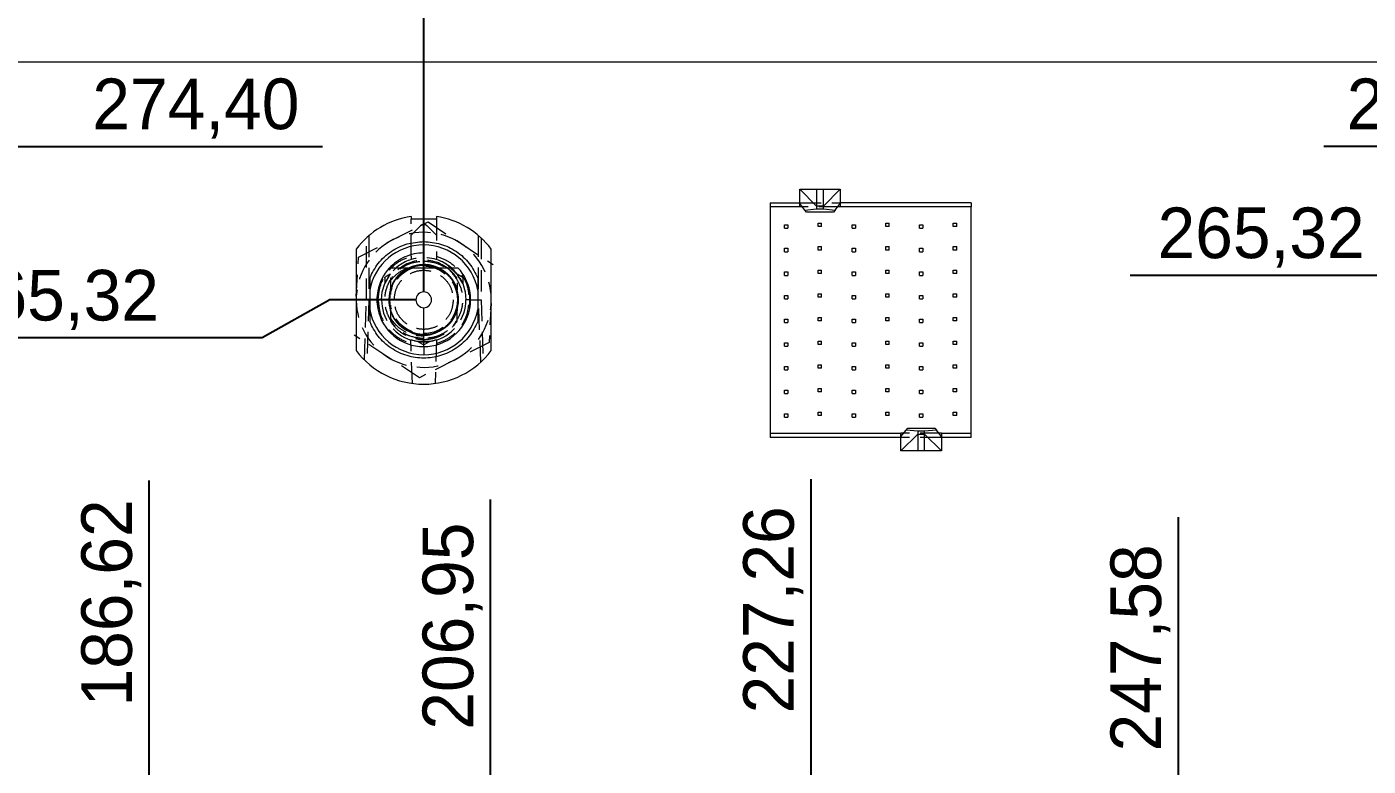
# Model space of a CAD drawing. Header units: millimetres. Extents: x -64 to 530, y -86 to 334.
# Drawn here: x 175.6 to 255, y 237.7 to 281.5 of the extents above; entities that cross this region are included whole.
import ezdxf

# ---------------------------------------------------------------- set-up
doc = ezdxf.new("R2010")
doc.units = ezdxf.units.MM
doc.header["$PDSIZE"] = -1
doc.linetypes.add('HIDDEN', pattern=[1.905, 1.27, -0.635])
doc.dimstyles.new('ISO-25', dxfattribs={"dimtxt": 2.5, "dimasz": 2.5, "dimexe": 1.25, "dimexo": 0.625, "dimtad": 1, "dimtxsty": 'Standard', "dimcen": 2.5, "dimadec": 0, "dimazin": 0, "dimtfac": 1, "dimtmove": 0, "dimatfit": 3, "dimfxl": 0, "dimarcsym": 0})

# ---------------------------------------------------------------- blocks, each defined once
blk = doc.blocks.new('*D35')
at = {"color": 0, "lineweight": -2}
for p, q in [((437.684, 297.079), (437.684, 315.579)), ((431.8, 293.079), (437.684, 297.079)), ((431.8, 279.9), (431.8, 293.079))]:
    blk.add_line(p, q, dxfattribs=at)
at = {"layer": 'Defpoints', "color": 0}
for p in [(437.684, 301.079), (431.8, 279.4), (0, 0)]:
    blk.add_point(p, dxfattribs=at)
at = {"color": 0, "insert": (435.434, 308.579), "char_height": 3, "attachment_point": 5, "rotation": 90}
blk.add_mtext('431,80', dxfattribs=at)
blk = doc.blocks.new('*D41')
at = {"color": 0, "lineweight": -2}
for p, q in [((191.371, 292.073), (191.371, 310.573)), ((199.07, 288.073), (191.371, 292.073)), ((199.07, 265.82), (199.07, 288.073))]:
    blk.add_line(p, q, dxfattribs=at)
at = {"layer": 'Defpoints', "color": 0}
for p in [(191.371, 296.073), (199.07, 265.32), (0, 0)]:
    blk.add_point(p, dxfattribs=at)
at = {"color": 0, "insert": (189.121, 303.573), "char_height": 3, "attachment_point": 5, "rotation": 90}
blk.add_mtext('199,07', dxfattribs=at)
blk = doc.blocks.new('*D42')
at = {"color": 0, "lineweight": -2}
for p, q in [((193.497, 265.32), (189.497, 263.066)), ((198.57, 265.32), (193.497, 265.32)), ((189.497, 263.066), (169.497, 263.066))]:
    blk.add_line(p, q, dxfattribs=at)
at = {"layer": 'Defpoints', "color": 0}
for p in [(199.07, 265.32), (185.497, 263.066), (0, 0)]:
    blk.add_point(p, dxfattribs=at)
at = {"color": 0, "insert": (177.247, 265.316), "char_height": 3, "attachment_point": 5}
blk.add_mtext('265,32', dxfattribs=at)
blk = doc.blocks.new('*D43')
at = {"color": 0, "lineweight": -2}
for p, q in [((280.31, 293.54), (280.31, 313.54)), ((285.75, 289.54), (280.31, 293.54)), ((285.75, 274.9), (285.75, 289.54))]:
    blk.add_line(p, q, dxfattribs=at)
at = {"layer": 'Defpoints', "color": 0}
for p in [(280.31, 297.54), (285.75, 274.4), (0, 0)]:
    blk.add_point(p, dxfattribs=at)
at = {"color": 0, "insert": (278.06, 305.79), "char_height": 3, "attachment_point": 5, "rotation": 90}
blk.add_mtext('285,75', dxfattribs=at)
blk = doc.blocks.new('*D44')
at = {"color": 0, "lineweight": -2}
for p, q in [((298.633, 293.447), (298.633, 312.947)), ((293.9, 289.447), (298.633, 293.447)), ((293.9, 279.9), (293.9, 289.447))]:
    blk.add_line(p, q, dxfattribs=at)
at = {"layer": 'Defpoints', "color": 0}
for p in [(298.633, 297.447), (293.9, 279.4), (0, 0)]:
    blk.add_point(p, dxfattribs=at)
at = {"color": 0, "insert": (296.383, 305.447), "char_height": 3, "attachment_point": 5, "rotation": 90}
blk.add_mtext('293,90', dxfattribs=at)
blk = doc.blocks.new('*D45')
at = {"color": 0, "lineweight": -2}
blk.add_line((285.25, 274.4), (252.388, 274.4), dxfattribs=at)
at = {"layer": 'Defpoints', "color": 0}
for p in [(267.888, 274.4), (285.75, 274.4), (0, 0)]:
    blk.add_point(p, dxfattribs=at)
at = {"color": 0, "insert": (259.888, 276.65), "char_height": 3, "attachment_point": 5}
blk.add_mtext('274,40', dxfattribs=at)
blk = doc.blocks.new('*D46')
at = {"color": 0, "lineweight": -2}
for p, q in [((273.06, 264.82), (273.06, 254.53)), ((273.06, 254.53), (277.95, 250.53)), ((277.95, 250.53), (277.95, 231.03))]:
    blk.add_line(p, q, dxfattribs=at)
at = {"layer": 'Defpoints', "color": 0}
for p in [(273.06, 265.32), (277.95, 246.53), (0, 0)]:
    blk.add_point(p, dxfattribs=at)
at = {"color": 0, "insert": (275.7, 238.53), "char_height": 3, "attachment_point": 5, "rotation": 90}
blk.add_mtext('273,06', dxfattribs=at)
blk = doc.blocks.new('*D47')
at = {"color": 0, "lineweight": -2}
for p, q in [((260.93, 266.76), (240.93, 266.76)), ((264.93, 265.32), (260.93, 266.76)), ((272.56, 265.32), (264.93, 265.32))]:
    blk.add_line(p, q, dxfattribs=at)
at = {"layer": 'Defpoints', "color": 0}
for p in [(256.93, 266.76), (273.06, 265.32), (0, 0)]:
    blk.add_point(p, dxfattribs=at)
at = {"color": 0, "insert": (248.68, 269.01), "char_height": 3, "attachment_point": 5}
blk.add_mtext('265,32', dxfattribs=at)
blk = doc.blocks.new('*D48')
at = {"color": 0, "lineweight": -2}
for p, q in [((355.301, 295.339), (355.301, 315.339)), ((359.73, 291.339), (355.301, 295.339)), ((359.73, 265.82), (359.73, 291.339))]:
    blk.add_line(p, q, dxfattribs=at)
at = {"layer": 'Defpoints', "color": 0}
for p in [(355.301, 299.339), (359.73, 265.32), (0, 0)]:
    blk.add_point(p, dxfattribs=at)
at = {"color": 0, "insert": (353.051, 307.589), "char_height": 3, "attachment_point": 5, "rotation": 90}
blk.add_mtext('359,73', dxfattribs=at)
blk = doc.blocks.new('*D49')
at = {"color": 0, "lineweight": -2}
for p, q in [((349.375, 265.32), (345.375, 260.541)), ((359.23, 265.32), (349.375, 265.32)), ((345.375, 260.541), (325.375, 260.541))]:
    blk.add_line(p, q, dxfattribs=at)
at = {"layer": 'Defpoints', "color": 0}
for p in [(359.73, 265.32), (341.375, 260.541), (0, 0)]:
    blk.add_point(p, dxfattribs=at)
at = {"color": 0, "insert": (333.125, 262.791), "char_height": 3, "attachment_point": 5}
blk.add_mtext('265,32', dxfattribs=at)
blk = doc.blocks.new('*D50')
at = {"color": 0, "lineweight": -2}
for p, q in [((411.281, 297.743), (411.281, 316.243)), ((415.9, 293.743), (411.281, 297.743)), ((415.9, 279.97), (415.9, 293.743))]:
    blk.add_line(p, q, dxfattribs=at)
at = {"layer": 'Defpoints', "color": 0}
for p in [(411.281, 301.743), (415.9, 279.47), (0, 0)]:
    blk.add_point(p, dxfattribs=at)
at = {"color": 0, "insert": (409.031, 309.243), "char_height": 3, "attachment_point": 5, "rotation": 90}
blk.add_mtext('415,90', dxfattribs=at)
blk = doc.blocks.new('*D51')
at = {"color": 0, "lineweight": -2}
for p, q in [((441.42, 274.4), (445.42, 275.871)), ((445.42, 275.871), (464.92, 275.871)), ((425.95, 274.4), (441.42, 274.4))]:
    blk.add_line(p, q, dxfattribs=at)
at = {"layer": 'Defpoints', "color": 0}
for p in [(449.42, 275.871), (425.45, 274.4), (0, 0)]:
    blk.add_point(p, dxfattribs=at)
at = {"color": 0, "insert": (457.42, 278.121), "char_height": 3, "attachment_point": 5}
blk.add_mtext('274,40', dxfattribs=at)
blk = doc.blocks.new('*D52')
at = {"color": 0, "lineweight": -2}
for p, q in [((423.283, 294.998), (423.283, 314.998)), ((425.45, 290.998), (423.283, 294.998)), ((425.45, 274.9), (425.45, 290.998))]:
    blk.add_line(p, q, dxfattribs=at)
at = {"layer": 'Defpoints', "color": 0}
for p in [(423.283, 298.998), (425.45, 274.4), (0, 0)]:
    blk.add_point(p, dxfattribs=at)
at = {"color": 0, "insert": (421.033, 307.248), "char_height": 3, "attachment_point": 5, "rotation": 90}
blk.add_mtext('425,45', dxfattribs=at)
blk = doc.blocks.new('*D75')
at = {"color": 0, "lineweight": -2}
for p, q in [((288.794, 294.16), (288.794, 313.16)), ((290.401, 290.16), (288.794, 294.16)), ((290.401, 279.9), (290.401, 290.16))]:
    blk.add_line(p, q, dxfattribs=at)
at = {"layer": 'Defpoints', "color": 0}
for p in [(288.794, 298.16), (290.401, 279.4), (0, 0)]:
    blk.add_point(p, dxfattribs=at)
at = {"color": 0, "insert": (286.544, 305.91), "char_height": 3, "attachment_point": 5, "rotation": 90}
blk.add_mtext('290,40', dxfattribs=at)
blk = doc.blocks.new('*D76')
at = {"color": 0, "lineweight": -2}
for p, q in [((306.252, 292.611), (306.252, 312.111)), ((297.399, 288.611), (306.252, 292.611)), ((297.399, 279.9), (297.399, 288.611))]:
    blk.add_line(p, q, dxfattribs=at)
at = {"layer": 'Defpoints', "color": 0}
for p in [(306.252, 296.611), (297.399, 279.4), (0, 0)]:
    blk.add_point(p, dxfattribs=at)
at = {"color": 0, "insert": (304.002, 304.611), "char_height": 3, "attachment_point": 5, "rotation": 90}
blk.add_mtext('297,40', dxfattribs=at)
blk = doc.blocks.new('*D77')
at = {"color": 0, "lineweight": -2}
for p, q in [((404.526, 297.682), (404.526, 316.182)), ((412.401, 293.682), (404.526, 297.682)), ((412.401, 279.9), (412.401, 293.682))]:
    blk.add_line(p, q, dxfattribs=at)
at = {"layer": 'Defpoints', "color": 0}
for p in [(404.526, 301.682), (412.401, 279.4), (0, 0)]:
    blk.add_point(p, dxfattribs=at)
at = {"color": 0, "insert": (402.276, 309.182), "char_height": 3, "attachment_point": 5, "rotation": 90}
blk.add_mtext('412,40', dxfattribs=at)
blk = doc.blocks.new('*D78')
at = {"color": 0, "lineweight": -2}
for p, q in [((417.265, 297.291), (417.265, 315.791)), ((419.399, 293.291), (417.265, 297.291)), ((419.399, 279.9), (419.399, 293.291))]:
    blk.add_line(p, q, dxfattribs=at)
at = {"layer": 'Defpoints', "color": 0}
for p in [(417.265, 301.291), (419.399, 279.4), (0, 0)]:
    blk.add_point(p, dxfattribs=at)
at = {"color": 0, "insert": (415.015, 308.791), "char_height": 3, "attachment_point": 5, "rotation": 90}
blk.add_mtext('419,40', dxfattribs=at)
blk = doc.blocks.new('*D119')
at = {"color": 0, "lineweight": -2}
for p, q in [((393.843, 235.159), (393.843, 254.159)), ((396, 231.159), (393.843, 235.159)), ((396, 225.095), (396, 231.159))]:
    blk.add_line(p, q, dxfattribs=at)
at = {"layer": 'Defpoints', "color": 0}
for p in [(393.843, 239.159), (396, 224.595), (0, 0)]:
    blk.add_point(p, dxfattribs=at)
at = {"color": 0, "insert": (391.593, 246.909), "char_height": 3, "attachment_point": 5, "rotation": 90}
blk.add_mtext('396,00', dxfattribs=at)
blk = doc.blocks.new('*D120')
at = {"color": 0, "lineweight": -2}
for p, q in [((372.602, 236.309), (372.602, 255.809)), ((373.5, 232.309), (372.602, 236.309)), ((373.5, 225.095), (373.5, 232.309))]:
    blk.add_line(p, q, dxfattribs=at)
at = {"layer": 'Defpoints', "color": 0}
for p in [(372.602, 240.309), (373.5, 224.595), (0, 0)]:
    blk.add_point(p, dxfattribs=at)
at = {"color": 0, "insert": (370.352, 248.309), "char_height": 3, "attachment_point": 5, "rotation": 90}
blk.add_mtext('373,50', dxfattribs=at)
blk = doc.blocks.new('*D121')
at = {"color": 0, "lineweight": -2}
for p, q in [((345.579, 237.414), (345.579, 256.414)), ((349.175, 233.414), (345.579, 237.414)), ((349.175, 225.095), (349.175, 233.414))]:
    blk.add_line(p, q, dxfattribs=at)
at = {"layer": 'Defpoints', "color": 0}
for p in [(345.579, 241.414), (349.175, 224.595), (0, 0)]:
    blk.add_point(p, dxfattribs=at)
at = {"color": 0, "insert": (343.329, 249.164), "char_height": 3, "attachment_point": 5, "rotation": 90}
blk.add_mtext('349,18', dxfattribs=at)
blk = doc.blocks.new('*D122')
at = {"color": 0, "lineweight": -2}
for p, q in [((325.674, 236.995), (325.674, 256.995)), ((328.855, 232.995), (325.674, 236.995)), ((328.855, 225.095), (328.855, 232.995))]:
    blk.add_line(p, q, dxfattribs=at)
at = {"layer": 'Defpoints', "color": 0}
for p in [(325.674, 240.995), (328.855, 224.595), (0, 0)]:
    blk.add_point(p, dxfattribs=at)
at = {"color": 0, "insert": (323.424, 249.245), "char_height": 3, "attachment_point": 5, "rotation": 90}
blk.add_mtext('328,86', dxfattribs=at)
blk = doc.blocks.new('*D123')
at = {"color": 0, "lineweight": -2}
for p, q in [((304.85, 235.076), (304.85, 254.576)), ((308.535, 231.076), (304.85, 235.076)), ((308.535, 225.095), (308.535, 231.076))]:
    blk.add_line(p, q, dxfattribs=at)
at = {"layer": 'Defpoints', "color": 0}
for p in [(304.85, 239.076), (308.535, 224.595), (0, 0)]:
    blk.add_point(p, dxfattribs=at)
at = {"color": 0, "insert": (302.6, 247.076), "char_height": 3, "attachment_point": 5, "rotation": 90}
blk.add_mtext('308,54', dxfattribs=at)
blk = doc.blocks.new('*D124')
at = {"color": 0, "lineweight": -2}
for p, q in [((286.103, 233.369), (286.103, 253.369)), ((288.215, 229.369), (286.103, 233.369)), ((288.215, 225.095), (288.215, 229.369))]:
    blk.add_line(p, q, dxfattribs=at)
at = {"layer": 'Defpoints', "color": 0}
for p in [(286.103, 237.369), (288.215, 224.595), (0, 0)]:
    blk.add_point(p, dxfattribs=at)
at = {"color": 0, "insert": (283.853, 245.619), "char_height": 3, "attachment_point": 5, "rotation": 90}
blk.add_mtext('288,22', dxfattribs=at)
blk = doc.blocks.new('*D125')
at = {"color": 0, "lineweight": -2}
for p, q in [((263.907, 234.454), (263.907, 253.954)), ((267.895, 230.454), (263.907, 234.454)), ((267.895, 225.095), (267.895, 230.454))]:
    blk.add_line(p, q, dxfattribs=at)
at = {"layer": 'Defpoints', "color": 0}
for p in [(263.907, 238.454), (267.895, 224.595), (0, 0)]:
    blk.add_point(p, dxfattribs=at)
at = {"color": 0, "insert": (261.657, 246.454), "char_height": 3, "attachment_point": 5, "rotation": 90}
blk.add_mtext('267,90', dxfattribs=at)
blk = doc.blocks.new('*D126')
at = {"color": 0, "lineweight": -2}
for p, q in [((243.782, 232.451), (243.782, 252.451)), ((247.575, 228.595), (243.782, 232.451)), ((247.575, 225.095), (247.575, 228.595))]:
    blk.add_line(p, q, dxfattribs=at)
at = {"layer": 'Defpoints', "color": 0}
for p in [(243.782, 236.451), (247.575, 224.595), (0, 0)]:
    blk.add_point(p, dxfattribs=at)
at = {"color": 0, "insert": (241.532, 244.701), "char_height": 3, "attachment_point": 5, "rotation": 90}
blk.add_mtext('247,58', dxfattribs=at)
blk = doc.blocks.new('*D127')
at = {"color": 0, "lineweight": -2}
for p, q in [((222.023, 234.703), (222.023, 254.703)), ((227.255, 230.703), (222.023, 234.703)), ((227.255, 225.095), (227.255, 230.703))]:
    blk.add_line(p, q, dxfattribs=at)
at = {"layer": 'Defpoints', "color": 0}
for p in [(222.023, 238.703), (227.255, 224.595), (0, 0)]:
    blk.add_point(p, dxfattribs=at)
at = {"color": 0, "insert": (219.773, 246.953), "char_height": 3, "attachment_point": 5, "rotation": 90}
blk.add_mtext('227,26', dxfattribs=at)
blk = doc.blocks.new('*D128')
at = {"color": 0, "lineweight": -2}
for p, q in [((203.028, 233.99), (203.028, 253.49)), ((206.946, 229.99), (203.028, 233.99)), ((206.946, 225.095), (206.946, 229.99))]:
    blk.add_line(p, q, dxfattribs=at)
at = {"layer": 'Defpoints', "color": 0}
for p in [(203.028, 237.99), (206.946, 224.595), (0, 0)]:
    blk.add_point(p, dxfattribs=at)
at = {"color": 0, "insert": (200.778, 245.99), "char_height": 3, "attachment_point": 5, "rotation": 90}
blk.add_mtext('206,95', dxfattribs=at)
blk = doc.blocks.new('*D129')
at = {"color": 0, "lineweight": -2}
for p, q in [((182.809, 235.614), (182.809, 254.614)), ((186.615, 231.614), (182.809, 235.614)), ((186.615, 225.095), (186.615, 231.614))]:
    blk.add_line(p, q, dxfattribs=at)
at = {"layer": 'Defpoints', "color": 0}
for p in [(182.809, 239.614), (186.615, 224.595), (0, 0)]:
    blk.add_point(p, dxfattribs=at)
at = {"color": 0, "insert": (180.559, 247.364), "char_height": 3, "attachment_point": 5, "rotation": 90}
blk.add_mtext('186,62', dxfattribs=at)
blk = doc.blocks.new('*D143')
at = {"color": 0, "lineweight": -2}
blk.add_line((166.25, 274.4), (193.07, 274.4), dxfattribs=at)
at = {"layer": 'Defpoints', "color": 0}
for p in [(165.75, 274.4), (177.57, 274.4), (0, 0)]:
    blk.add_point(p, dxfattribs=at)
at = {"color": 0, "insert": (185.57, 276.65), "char_height": 3, "attachment_point": 5}
blk.add_mtext('274,40', dxfattribs=at)

msp = doc.modelspace()

# ---------------------------------------------------------------- linework, layer by layer
at = {"color": 7, "linetype": 'Continuous', "lineweight": 15}
for p, q in [((290.401, 279.4), (139.399, 279.4)), ((221.345, 271.87), (222.345, 271.87)), ((221.345, 271.87), (222.345, 270.87)), ((221.345, 271.02), (221.345, 271.87)), ((222.345, 271.87), (222.745, 271.87)), ((222.345, 271.87), (222.345, 270.87)), ((222.745, 270.87), (223.745, 271.87)), ((222.745, 271.87), (223.745, 271.87)), ((222.745, 270.87), (222.745, 271.87)), ((223.745, 271.87), (223.745, 271.02)), ((219.595, 271.07), (221.345, 271.07)), ((219.595, 271.07), (219.595, 270.82)), ((221.65, 270.639), (221.345, 271.02)), ((221.345, 270.82), (221.345, 271.02)), ((223.44, 270.639), (223.745, 271.02)), ((231.495, 271.07), (223.745, 271.07)), ((223.745, 271.02), (223.745, 270.82)), ((231.495, 271.07), (231.495, 270.82)), ((198.32, 270.263), (198.32, 270.095)), ((199.82, 270.263), (199.82, 270.095)), ((219.595, 270.82), (219.595, 257.42)), ((221.345, 270.82), (219.595, 270.82)), ((221.65, 270.639), (222.345, 270.7)), ((221.745, 270.52), (221.65, 270.639)), ((223.345, 270.52), (221.745, 270.52)), ((222.345, 270.87), (222.345, 270.7)), ((222.745, 270.87), (222.345, 270.87)), ((222.345, 270.7), (222.745, 270.7)), ((222.745, 270.7), (222.745, 270.87)), ((222.745, 270.7), (223.44, 270.639)), ((223.44, 270.639), (223.345, 270.52)), ((231.495, 270.82), (223.745, 270.82)), ((231.495, 257.42), (231.495, 270.82)), ((199.82, 270.095), (198.32, 270.095)), ((195.07, 268.32), (195.07, 262.32)), ((199.07, 268.57), (199.07, 268.095)), ((203.07, 262.32), (203.07, 268.32)), ((199.07, 265.785), (199.07, 267.195)), ((199.07, 262.545), (199.07, 264.855)), ((199.07, 262.545), (199.07, 262.07)), ((227.345, 257.22), (227.65, 257.601)), ((227.65, 257.601), (227.745, 257.72)), ((228.345, 257.54), (227.65, 257.601)), ((227.745, 257.72), (229.345, 257.72)), ((228.345, 257.54), (228.345, 257.37)), ((228.745, 257.54), (228.345, 257.54)), ((229.44, 257.601), (228.745, 257.54)), ((228.745, 257.37), (228.745, 257.54)), ((229.345, 257.72), (229.44, 257.601)), ((229.745, 257.22), (229.44, 257.601)), ((219.595, 257.42), (227.345, 257.42)), ((219.595, 257.42), (219.595, 257.17)), ((227.345, 257.17), (219.595, 257.17)), ((227.345, 257.22), (227.345, 257.42)), ((228.345, 257.37), (227.345, 256.37)), ((227.345, 256.37), (227.345, 257.22)), ((228.345, 257.37), (228.745, 257.37)), ((228.345, 257.37), (228.345, 256.37)), ((229.745, 256.37), (228.745, 257.37)), ((228.745, 256.37), (228.745, 257.37)), ((229.745, 257.42), (231.495, 257.42)), ((229.745, 257.42), (229.745, 257.22)), ((229.745, 257.22), (229.745, 256.37)), ((231.495, 257.17), (229.745, 257.17)), ((231.495, 257.17), (231.495, 257.42)), ((228.345, 256.37), (227.345, 256.37)), ((228.745, 256.37), (228.345, 256.37)), ((229.745, 256.37), (228.745, 256.37))]:
    msp.add_line(p, q, dxfattribs=at)
at = {"color": 7, "linetype": 'HIDDEN', "lineweight": 0}
for p, q in [((221.345, 271.07), (223.745, 271.07)), ((223.745, 270.82), (221.345, 270.82)), ((197.264, 268.889), (199.324, 269.932)), ((198.32, 267.914), (198.32, 270.095)), ((198.32, 269.155), (198.893, 269.728)), ((199.247, 269.728), (199.82, 269.155)), ((199.324, 269.932), (201.258, 268.669)), ((199.82, 270.095), (199.82, 267.914)), ((220.445, 269.77), (220.645, 269.77)), ((220.445, 269.57), (220.445, 269.77)), ((220.445, 269.57), (220.645, 269.57)), ((220.645, 269.77), (220.645, 269.57)), ((222.445, 269.67), (222.445, 269.87)), ((222.445, 269.87), (222.645, 269.87)), ((222.645, 269.67), (222.445, 269.67)), ((222.645, 269.67), (222.645, 269.87)), ((224.445, 269.57), (224.445, 269.77)), ((224.445, 269.77), (224.645, 269.77)), ((224.445, 269.57), (224.645, 269.57)), ((224.645, 269.77), (224.645, 269.57)), ((226.445, 269.67), (226.445, 269.87)), ((226.445, 269.87), (226.645, 269.87)), ((226.645, 269.67), (226.445, 269.67)), ((226.645, 269.67), (226.645, 269.87)), ((228.445, 269.57), (228.445, 269.77)), ((228.445, 269.77), (228.645, 269.77)), ((228.445, 269.57), (228.645, 269.57)), ((228.645, 269.77), (228.645, 269.57)), ((230.445, 269.67), (230.445, 269.87)), ((230.445, 269.87), (230.645, 269.87)), ((230.645, 269.67), (230.445, 269.67)), ((230.645, 269.67), (230.645, 269.87)), ((195.203, 267.846), (197.264, 268.889)), ((195.676, 265.32), (195.676, 268.991)), ((195.82, 269.12), (195.82, 265.97)), ((201.258, 268.669), (203.191, 267.406)), ((202.32, 265.97), (202.32, 269.12)), ((202.464, 268.991), (202.464, 265.32)), ((195.076, 265.54), (195.203, 267.846)), ((220.445, 268.37), (220.645, 268.37)), ((220.445, 268.17), (220.445, 268.37)), ((220.445, 268.17), (220.645, 268.17)), ((220.645, 268.37), (220.645, 268.17)), ((222.445, 268.27), (222.445, 268.47)), ((222.445, 268.47), (222.645, 268.47)), ((222.645, 268.27), (222.445, 268.27)), ((222.645, 268.27), (222.645, 268.47)), ((224.445, 268.17), (224.445, 268.37)), ((224.445, 268.37), (224.645, 268.37)), ((224.445, 268.17), (224.645, 268.17)), ((224.645, 268.37), (224.645, 268.17)), ((226.445, 268.27), (226.445, 268.47)), ((226.445, 268.47), (226.645, 268.47)), ((226.645, 268.27), (226.445, 268.27)), ((226.645, 268.27), (226.645, 268.47)), ((228.445, 268.17), (228.445, 268.37)), ((228.445, 268.37), (228.645, 268.37)), ((228.445, 268.17), (228.645, 268.17)), ((228.645, 268.37), (228.645, 268.17)), ((230.445, 268.27), (230.445, 268.47)), ((230.445, 268.47), (230.645, 268.47)), ((230.645, 268.27), (230.445, 268.27)), ((230.645, 268.27), (230.645, 268.47)), ((200.201, 267.05), (200.711, 266.576)), ((200.437, 267.413), (201.113, 266.761)), ((200.468, 267.209), (201.045, 266.594)), ((222.445, 266.87), (222.445, 267.07)), ((222.445, 267.07), (222.645, 267.07)), ((222.645, 266.87), (222.645, 267.07)), ((226.445, 266.87), (226.445, 267.07)), ((226.445, 267.07), (226.645, 267.07)), ((226.645, 266.87), (226.645, 267.07)), ((230.445, 266.87), (230.445, 267.07)), ((230.445, 267.07), (230.645, 267.07)), ((230.645, 266.87), (230.645, 267.07)), ((197.085, 266.839), (196.762, 266.28)), ((197.095, 266.594), (197.095, 265.635)), ((197.095, 266.321), (197.095, 265.971)), ((197.257, 266.286), (197.095, 265.971)), ((200.289, 267.005), (200.61, 266.685)), ((200.751, 266.543), (201.045, 265.971)), ((200.751, 266.543), (201.045, 265.971)), ((200.885, 266.225), (201.045, 265.886)), ((201.045, 266.321), (201.045, 265.971)), ((201.378, 266.28), (201.056, 266.839)), ((201.208, 266.616), (201.378, 266.28)), ((220.445, 266.97), (220.645, 266.97)), ((220.445, 266.77), (220.445, 266.97)), ((220.445, 266.77), (220.645, 266.77)), ((220.645, 266.97), (220.645, 266.77)), ((222.645, 266.87), (222.445, 266.87)), ((224.445, 266.77), (224.445, 266.97)), ((224.445, 266.97), (224.645, 266.97)), ((224.445, 266.77), (224.645, 266.77)), ((224.645, 266.97), (224.645, 266.77)), ((226.645, 266.87), (226.445, 266.87)), ((228.445, 266.97), (228.645, 266.97)), ((228.445, 266.77), (228.445, 266.97)), ((228.445, 266.77), (228.645, 266.77)), ((228.645, 266.97), (228.645, 266.77)), ((230.645, 266.87), (230.445, 266.87)), ((197.095, 265.886), (197.224, 266.16)), ((197.095, 265.886), (197.224, 266.16)), ((197.095, 265.886), (197.223, 266.158)), ((201.045, 265.971), (200.921, 266.212)), ((201.045, 265.635), (201.045, 265.886)), ((220.445, 265.57), (220.645, 265.57)), ((220.445, 265.37), (220.445, 265.57)), ((220.645, 265.57), (220.645, 265.37)), ((222.445, 265.47), (222.445, 265.67)), ((222.445, 265.67), (222.645, 265.67)), ((222.645, 265.47), (222.445, 265.47)), ((222.645, 265.47), (222.645, 265.67)), ((224.445, 265.37), (224.445, 265.57)), ((224.445, 265.57), (224.645, 265.57)), ((224.645, 265.57), (224.645, 265.37)), ((226.445, 265.47), (226.445, 265.67)), ((226.445, 265.67), (226.645, 265.67)), ((226.645, 265.47), (226.445, 265.47)), ((226.645, 265.47), (226.645, 265.67)), ((228.445, 265.37), (228.445, 265.57)), ((228.445, 265.57), (228.645, 265.57)), ((228.645, 265.57), (228.645, 265.37)), ((230.445, 265.47), (230.445, 265.67)), ((230.445, 265.67), (230.645, 265.67)), ((230.645, 265.47), (230.445, 265.47)), ((230.645, 265.47), (230.645, 265.67)), ((195.552, 261.767), (195.676, 265.32)), ((195.82, 265.32), (195.676, 265.32)), ((195.82, 265.32), (195.691, 261.634)), ((195.82, 265.32), (196.37, 265.32)), ((196.57, 265.32), (196.37, 265.32)), ((197.095, 265.005), (197.095, 264.247)), ((197.095, 264.669), (197.095, 264.046)), ((197.095, 264.669), (197.262, 264.344)), ((201.045, 264.754), (200.684, 264.049)), ((201.045, 264.754), (201.045, 265.005)), ((201.045, 264.046), (201.045, 264.669)), ((201.77, 265.32), (201.57, 265.32)), ((201.77, 265.32), (202.32, 265.32)), ((201.795, 264.796), (201.795, 264.796)), ((202.449, 261.634), (202.32, 265.32)), ((202.32, 265.32), (202.464, 265.32)), ((202.464, 265.32), (202.588, 261.767)), ((203.064, 265.1), (202.937, 262.794)), ((220.445, 265.37), (220.645, 265.37)), ((224.445, 265.37), (224.645, 265.37)), ((228.445, 265.37), (228.645, 265.37)), ((197.095, 264.046), (197.324, 263.773)), ((200.707, 264.057), (200.253, 263.625)), ((200.839, 263.801), (201.045, 264.046)), ((220.445, 264.17), (220.645, 264.17)), ((220.445, 263.97), (220.445, 264.17)), ((220.445, 263.97), (220.645, 263.97)), ((220.645, 264.17), (220.645, 263.97)), ((222.445, 264.27), (222.645, 264.27)), ((222.445, 264.07), (222.445, 264.27)), ((222.645, 264.07), (222.445, 264.07)), ((222.645, 264.07), (222.645, 264.27)), ((224.445, 264.17), (224.645, 264.17)), ((224.445, 263.97), (224.445, 264.17)), ((224.445, 263.97), (224.645, 263.97)), ((224.645, 264.17), (224.645, 263.97)), ((226.445, 264.07), (226.445, 264.27)), ((226.445, 264.27), (226.645, 264.27)), ((226.645, 264.07), (226.445, 264.07)), ((226.645, 264.07), (226.645, 264.27)), ((228.445, 264.17), (228.645, 264.17)), ((228.445, 263.97), (228.445, 264.17)), ((228.445, 263.97), (228.645, 263.97)), ((228.645, 264.17), (228.645, 263.97)), ((230.445, 264.27), (230.645, 264.27)), ((230.445, 264.07), (230.445, 264.27)), ((230.645, 264.07), (230.445, 264.07)), ((230.645, 264.07), (230.645, 264.27)), ((196.882, 261.971), (194.949, 263.234)), ((198.428, 262.904), (198.305, 262.94)), ((198.395, 260.366), (198.305, 262.94)), ((198.747, 262.841), (198.305, 262.94)), ((198.581, 263.031), (199.07, 262.97)), ((199.02, 262.683), (198.747, 262.841)), ((198.747, 262.841), (199.393, 262.841)), ((199.07, 262.97), (199.293, 262.998)), ((199.393, 262.841), (199.12, 262.683)), ((199.835, 262.94), (199.393, 262.841)), ((199.835, 262.94), (199.745, 260.366)), ((202.937, 262.794), (200.876, 261.751)), ((220.445, 262.57), (220.445, 262.77)), ((220.445, 262.77), (220.645, 262.77)), ((220.445, 262.57), (220.645, 262.57)), ((220.645, 262.77), (220.645, 262.57)), ((222.445, 262.87), (222.645, 262.87)), ((222.445, 262.67), (222.445, 262.87)), ((222.645, 262.67), (222.445, 262.67)), ((222.645, 262.67), (222.645, 262.87)), ((224.445, 262.77), (224.645, 262.77)), ((224.445, 262.57), (224.445, 262.77)), ((224.445, 262.57), (224.645, 262.57)), ((224.645, 262.77), (224.645, 262.57)), ((226.445, 262.67), (226.445, 262.87)), ((226.445, 262.87), (226.645, 262.87)), ((226.645, 262.67), (226.445, 262.67)), ((226.645, 262.67), (226.645, 262.87)), ((228.445, 262.57), (228.445, 262.77)), ((228.445, 262.77), (228.645, 262.77)), ((228.445, 262.57), (228.645, 262.57)), ((228.645, 262.77), (228.645, 262.57)), ((230.445, 262.87), (230.645, 262.87)), ((230.445, 262.67), (230.445, 262.87)), ((230.645, 262.67), (230.445, 262.67)), ((230.645, 262.67), (230.645, 262.87)), ((198.816, 260.708), (196.882, 261.971)), ((200.876, 261.751), (198.816, 260.708)), ((222.445, 261.47), (222.645, 261.47)), ((222.445, 261.27), (222.445, 261.47)), ((222.645, 261.27), (222.645, 261.47)), ((226.445, 261.27), (226.445, 261.47)), ((226.445, 261.47), (226.645, 261.47)), ((226.645, 261.27), (226.645, 261.47)), ((230.445, 261.47), (230.645, 261.47)), ((230.445, 261.27), (230.445, 261.47)), ((230.645, 261.27), (230.645, 261.47)), ((220.445, 261.37), (220.645, 261.37)), ((220.445, 261.17), (220.445, 261.37)), ((220.445, 261.17), (220.645, 261.17)), ((220.645, 261.37), (220.645, 261.17)), ((222.645, 261.27), (222.445, 261.27)), ((224.445, 261.37), (224.645, 261.37)), ((224.445, 261.17), (224.445, 261.37)), ((224.445, 261.17), (224.645, 261.17)), ((224.645, 261.37), (224.645, 261.17)), ((226.645, 261.27), (226.445, 261.27)), ((228.445, 261.37), (228.645, 261.37)), ((228.445, 261.17), (228.445, 261.37)), ((228.445, 261.17), (228.645, 261.17)), ((228.645, 261.37), (228.645, 261.17)), ((230.645, 261.27), (230.445, 261.27)), ((220.445, 259.77), (220.445, 259.97)), ((220.445, 259.97), (220.645, 259.97)), ((220.645, 259.97), (220.645, 259.77)), ((222.445, 259.87), (222.445, 260.07)), ((222.445, 260.07), (222.645, 260.07)), ((222.645, 259.87), (222.445, 259.87)), ((222.645, 259.87), (222.645, 260.07)), ((224.445, 259.97), (224.645, 259.97)), ((224.445, 259.77), (224.445, 259.97)), ((224.645, 259.97), (224.645, 259.77)), ((226.445, 260.07), (226.645, 260.07)), ((226.445, 259.87), (226.445, 260.07)), ((226.645, 259.87), (226.445, 259.87)), ((226.645, 259.87), (226.645, 260.07)), ((228.445, 259.97), (228.645, 259.97)), ((228.445, 259.77), (228.445, 259.97)), ((228.645, 259.97), (228.645, 259.77)), ((230.445, 259.87), (230.445, 260.07)), ((230.445, 260.07), (230.645, 260.07)), ((230.645, 259.87), (230.445, 259.87)), ((230.645, 259.87), (230.645, 260.07)), ((220.445, 259.77), (220.645, 259.77)), ((224.445, 259.77), (224.645, 259.77)), ((228.445, 259.77), (228.645, 259.77)), ((220.445, 258.37), (220.445, 258.57)), ((220.445, 258.57), (220.645, 258.57)), ((220.445, 258.37), (220.645, 258.37)), ((220.645, 258.57), (220.645, 258.37)), ((222.445, 258.67), (222.645, 258.67)), ((222.445, 258.47), (222.445, 258.67)), ((222.645, 258.47), (222.445, 258.47)), ((222.645, 258.47), (222.645, 258.67)), ((224.445, 258.37), (224.445, 258.57)), ((224.445, 258.57), (224.645, 258.57)), ((224.445, 258.37), (224.645, 258.37)), ((224.645, 258.57), (224.645, 258.37)), ((226.445, 258.47), (226.445, 258.67)), ((226.445, 258.67), (226.645, 258.67)), ((226.645, 258.47), (226.445, 258.47)), ((226.645, 258.47), (226.645, 258.67)), ((228.445, 258.37), (228.445, 258.57)), ((228.445, 258.57), (228.645, 258.57)), ((228.445, 258.37), (228.645, 258.37)), ((228.645, 258.57), (228.645, 258.37)), ((230.445, 258.47), (230.445, 258.67)), ((230.445, 258.67), (230.645, 258.67)), ((230.645, 258.47), (230.445, 258.47)), ((230.645, 258.47), (230.645, 258.67)), ((229.745, 257.42), (227.345, 257.42)), ((229.745, 257.17), (227.345, 257.17))]:
    msp.add_line(p, q, dxfattribs=at)
at = {"color": 7, "linetype": 'HIDDEN', "lineweight": 0, "flags": 128}
for points in [[(198.294, 267.249), (198.323, 267.253), (198.331, 267.253), (198.333, 267.253), (198.334, 267.252), (198.334, 267.252), (198.334, 267.252), (198.334, 267.252), (198.334, 267.252), (198.334, 267.252), (198.334, 267.252), (198.334, 267.252), (198.334, 267.252), (198.334, 267.253), (198.334, 267.253), (198.334, 267.253), (198.334, 267.253), (198.334, 267.253), (198.334, 267.253), (198.334, 267.253), (198.334, 267.252), (198.334, 267.252), (198.334, 267.252), (198.334, 267.252), (198.334, 267.252), (198.334, 267.252), (198.334, 267.252), (198.334, 267.252), (198.334, 267.252), (198.334, 267.251), (198.334, 267.251), (198.331, 267.248), (198.201, 267.184), (198.038, 267.097)], [(196.57, 265.32), (196.614, 265.786), (196.762, 266.28)], [(196.762, 266.28), (196.977, 266.687), (197.085, 266.839)], [(197.095, 266.594), (197.095, 266.594)], [(197.095, 266.594), (197.095, 266.594)], [(197.095, 266.594), (197.095, 266.594)], [(197.095, 266.594), (197.095, 266.594)], [(197.095, 266.594), (197.095, 266.594)], [(197.095, 266.594), (197.095, 266.594)], [(197.095, 266.594), (197.095, 266.594)], [(197.095, 266.594), (197.095, 266.594)], [(201.045, 266.594), (201.045, 266.594)], [(201.378, 266.28), (201.526, 265.786), (201.57, 265.32)], [(197.095, 265.635), (197.095, 265.635)], [(201.045, 265.886), (201.045, 265.886)], [(201.045, 265.886), (201.045, 265.886)], [(201.045, 265.886), (201.045, 265.886)], [(201.045, 265.886), (201.045, 265.886)], [(201.045, 265.886), (201.045, 265.886)], [(197.095, 265.005), (197.095, 265.005)], [(201.045, 264.754), (201.045, 264.754)], [(201.045, 264.754), (201.045, 264.754)], [(201.045, 264.754), (201.045, 264.754)], [(201.045, 264.754), (201.045, 264.754)], [(201.045, 264.754), (201.045, 264.754)], [(201.045, 264.754), (201.045, 264.754)], [(201.045, 264.754), (201.045, 264.754)], [(201.045, 264.754), (201.045, 264.754)], [(197.095, 264.046), (197.095, 264.046)], [(197.095, 264.046), (197.095, 264.046)], [(197.095, 264.046), (197.095, 264.046)], [(197.095, 264.046), (197.095, 264.046)], [(197.095, 264.046), (197.095, 264.046)], [(197.095, 264.046), (197.095, 264.046)], [(197.095, 264.046), (197.095, 264.046)], [(197.291, 264.293), (197.291, 264.293)], [(201.045, 264.046), (201.045, 264.046)], [(198.043, 263.541), (198.043, 263.541)], [(199.444, 262.848), (198.608, 262.863), (198.525, 262.88)], [(199.835, 262.94), (199.583, 262.873), (199.505, 262.858)]]:
    msp.add_lwpolyline(points, dxfattribs=at)
at = {"color": 7, "linetype": 'HIDDEN', "lineweight": 0}
msp.add_circle((199.07, 265.32), 2, dxfattribs=at)
at = {"color": 7, "linetype": 'Continuous', "lineweight": 15}
for radius, start, end in [(5, 98.62693, 143.1301), (5, 36.8699, 81.37307), (3.25, 90, 169.93673), (3.25, 10.06327, 90), (2.775, 137.49336, 169.10705), (2.775, 10.89324, 42.50663), (2.775, 169.10668, 190.89376), (0.465, 90, 270), (0.465, 270, 90), (2.775, 349.10676, 10.89295), (3.25, 190.06327, 270), (2.775, 190.89295, 270), (2.775, 270, 349.10705), (3.25, 270, 349.93673), (5, 216.8699, 323.1301)]:
    msp.add_arc((199.07, 265.32), radius, start, end, dxfattribs=at)
at = {"color": 7, "linetype": 'HIDDEN', "lineweight": 0}
for radius, start, end in [(4, 116.84238, 176.84238), (4, 56.84238, 116.84238), (4, 356.84238, 56.84238), (2.5, 56.84238, 107.4576), (2.067, 56.84238, 300.9425), (2.5, 107.4576, 142.57976), (2.35, 53.50581, 147.18508), (2.5, 37.42024, 72.5424), (2.067, 339.03886, 30.63519), (4, 176.84238, 236.84238), (2.5, 180, 252.18431), (2.5, 287.81569, 0), (4, 296.84238, 356.84238), (4, 236.84238, 296.84238)]:
    msp.add_arc((199.07, 265.32), radius, start, end, dxfattribs=at)
for points, knots in [([(198.893, 269.728), (198.919, 269.749), (198.971, 269.79), (199.07, 269.807), (199.169, 269.79), (199.221, 269.749), (199.247, 269.728)], [0, 0, 0, 0, 0.250004, 0.500002, 0.749996, 1, 1, 1, 1]), ([(196.37, 265.32), (196.396, 265.603), (196.449, 266.183), (196.877, 266.969), (197.513, 267.598), (198.056, 267.81), (198.32, 267.914)], [0, 0, 0, 0, 0.243393, 0.5, 0.756609, 1, 1, 1, 1]), ([(198.32, 267.914), (198.32, 267.886), (198.32, 267.831), (198.32, 267.763), (198.32, 267.713), (198.32, 267.708), (198.32, 267.705)], [0, 0, 0, 0, 0.258628, 0.51361, 0.756087, 1, 1, 1, 1]), ([(199.82, 267.914), (200.084, 267.81), (200.627, 267.598), (201.263, 266.969), (201.691, 266.183), (201.744, 265.603), (201.77, 265.32)], [0, 0, 0, 0, 0.243391, 0.5, 0.756607, 1, 1, 1, 1]), ([(199.82, 267.914), (199.82, 267.886), (199.82, 267.831), (199.82, 267.763), (199.82, 267.713), (199.82, 267.708), (199.82, 267.705)], [0, 0, 0, 0, 0.258089, 0.512582, 0.755591, 1, 1, 1, 1]), ([(199.07, 263.02), (198.781, 263.051), (198.334, 263.099), (197.798, 263.385), (197.433, 263.682), (197.134, 264.048), (196.856, 264.584), (196.714, 265.32), (196.856, 266.056), (197.133, 266.592), (197.432, 266.958), (197.798, 267.255), (198.334, 267.541), (198.781, 267.589), (199.07, 267.62)], [0, 0, 0, 0, 0.119721, 0.184823, 0.25, 0.315103, 0.380279, 0.499999, 0.619722, 0.684824, 0.750001, 0.815102, 0.880278, 1, 1, 1, 1]), ([(200.6, 266.695), (200.501, 266.805), (200.257, 267.075), (199.718, 267.328), (199.071, 267.435), (198.418, 267.331), (197.834, 267.032), (197.355, 266.571), (197.182, 266.171), (197.095, 265.971)], [0, 0, 0, 0, 0.101379, 0.251148, 0.400918, 0.550689, 0.700458, 0.850229, 1, 1, 1, 1]), ([(197.095, 265.971), (197.182, 266.171), (197.355, 266.571), (197.834, 267.032), (198.418, 267.331), (199.071, 267.435), (199.717, 267.327), (200.23, 267.093), (200.454, 266.848), (200.531, 266.764)], [0, 0, 0, 0, 0.153218, 0.306437, 0.459655, 0.612873, 0.766091, 0.919309, 1, 1, 1, 1]), ([(201.045, 265.971), (200.958, 266.171), (200.785, 266.571), (200.307, 267.032), (199.722, 267.331), (199.07, 267.434), (198.418, 267.331), (197.834, 267.032), (197.355, 266.571), (197.182, 266.171), (197.095, 265.971)], [0, 0, 0, 0, 0.124998, 0.249998, 0.374999, 0.499999, 0.624998, 0.749998, 0.874999, 1, 1, 1, 1]), ([(197.095, 265.886), (197.176, 266.093), (197.338, 266.507), (197.814, 266.989), (198.406, 267.303), (199.07, 267.41), (199.734, 267.303), (200.326, 266.989), (200.802, 266.507), (200.964, 266.093), (201.045, 265.886)], [0, 0, 0, 0, 0.124999, 0.25, 0.375, 0.5, 0.625, 0.749999, 0.875, 1, 1, 1, 1]), ([(197.095, 266.459), (197.248, 266.626), (197.553, 266.96), (198.006, 267.174), (198.258, 267.24), (198.294, 267.249)], [0, 0, 0, 0, 0.461828, 0.924143, 1, 1, 1, 1]), ([(197.095, 265.971), (197.183, 266.168), (197.359, 266.564), (197.717, 266.95), (197.979, 267.072), (198.045, 267.103)], [0, 0, 0, 0, 0.428309, 0.856615, 1, 1, 1, 1]), ([(198.045, 267.103), (197.979, 267.072), (197.717, 266.95), (197.359, 266.564), (197.183, 266.168), (197.095, 265.971)], [0, 0, 0, 0, 0.143384, 0.571691, 1, 1, 1, 1]), ([(197.095, 265.971), (197.183, 266.168), (197.359, 266.564), (197.717, 266.95), (197.979, 267.072), (198.045, 267.103)], [0, 0, 0, 0, 0.428303, 0.85661, 1, 1, 1, 1]), ([(197.32, 265.32), (197.346, 265.549), (197.399, 266.007), (197.804, 266.59), (198.382, 266.979), (199.07, 267.116), (199.758, 266.979), (200.336, 266.59), (200.741, 266.007), (200.794, 265.549), (200.82, 265.32)], [0, 0, 0, 0, 0.125001, 0.25, 0.375, 0.5, 0.625, 0.75, 0.874999, 1, 1, 1, 1]), ([(200.202, 267.049), (200.043, 267.141), (199.696, 267.341), (199.196, 267.434), (198.897, 267.375), (198.811, 267.359)], [0, 0, 0, 0, 0.377135, 0.820726, 1, 1, 1, 1]), ([(199.07, 267.62), (199.359, 267.589), (199.806, 267.541), (200.342, 267.255), (200.707, 266.958), (201.006, 266.592), (201.284, 266.056), (201.426, 265.32), (201.284, 264.584), (201.007, 264.048), (200.708, 263.682), (200.342, 263.385), (199.806, 263.099), (199.359, 263.051), (199.07, 263.02)], [0, 0, 0, 0, 0.119722, 0.184823, 0.249999, 0.315102, 0.380278, 0.500001, 0.619721, 0.684823, 0.75, 0.815102, 0.880279, 1, 1, 1, 1]), ([(199.376, 267.325), (199.493, 267.311), (199.83, 267.273), (200.325, 266.982), (200.803, 266.508), (200.964, 266.093), (201.045, 265.886)], [0, 0, 0, 0, 0.150302, 0.433535, 0.716763, 1, 1, 1, 1]), ([(199.376, 267.325), (199.493, 267.311), (199.83, 267.273), (200.325, 266.982), (200.802, 266.508), (200.964, 266.093), (201.045, 265.886)], [0, 0, 0, 0, 0.150312, 0.433539, 0.716771, 1, 1, 1, 1]), ([(200.178, 267.061), (200.216, 267.043), (200.388, 266.963), (200.508, 266.812), (200.602, 266.693)], [0, 0, 0, 0, 0.219131, 1, 1, 1, 1]), ([(201.045, 266.594), (200.931, 266.755), (200.766, 266.989), (200.53, 267.146), (200.457, 267.195)], [0, 0, 0, 0, 0.690825, 1, 1, 1, 1]), ([(196.762, 266.595), (196.762, 266.604), (196.764, 266.621), (196.774, 266.646), (196.79, 266.667), (196.804, 266.677), (196.812, 266.682)], [0, 0, 0, 0, 0.250808, 0.500061, 0.74916, 1, 1, 1, 1]), ([(196.762, 266.595), (196.762, 266.513), (196.762, 266.405), (196.762, 266.308), (196.762, 266.283), (196.762, 266.281), (196.762, 266.28)], [0, 0, 0, 0, 0.638685, 0.843741, 0.924998, 1, 1, 1, 1]), ([(197.085, 266.839), (197.083, 266.839), (197.081, 266.837), (197.06, 266.825), (197.008, 266.795), (196.921, 266.745), (196.85, 266.704), (196.812, 266.682)], [0, 0, 0, 0, 0.074114, 0.154925, 0.359904, 0.653712, 1, 1, 1, 1]), ([(200.632, 266.655), (200.545, 266.747), (200.444, 266.855), (200.33, 266.959), (200.311, 266.981), (200.307, 266.988), (200.306, 266.99), (200.306, 266.991), (200.307, 266.992), (200.307, 266.992)], [0, 0, 0, 0, 0.805357, 0.945981, 0.982687, 0.99324, 0.996911, 0.998506, 1, 1, 1, 1]), ([(200.307, 266.992), (200.469, 266.85), (200.795, 266.567), (200.962, 266.17), (201.045, 265.971)], [0, 0, 0, 0, 0.500001, 1, 1, 1, 1]), ([(200.531, 266.764), (200.608, 266.695), (200.846, 266.48), (200.965, 266.177), (201.045, 265.971)], [0, 0, 0, 0, 0.321278, 1, 1, 1, 1]), ([(201.045, 265.886), (200.997, 266.025), (200.9, 266.304), (200.721, 266.538), (200.632, 266.655)], [0, 0, 0, 0, 0.500001, 1, 1, 1, 1]), ([(201.328, 266.682), (201.257, 266.723), (201.163, 266.777), (201.08, 266.825), (201.059, 266.837), (201.057, 266.839), (201.056, 266.839)], [0, 0, 0, 0, 0.638717, 0.843752, 0.925004, 1, 1, 1, 1]), ([(201.328, 266.682), (201.336, 266.677), (201.35, 266.667), (201.366, 266.646), (201.376, 266.621), (201.378, 266.604), (201.378, 266.595)], [0, 0, 0, 0, 0.25084, 0.499938, 0.749191, 1, 1, 1, 1]), ([(201.378, 266.595), (201.378, 266.513), (201.378, 266.405), (201.378, 266.308), (201.378, 266.283), (201.378, 266.281), (201.378, 266.28)], [0, 0, 0, 0, 0.63873, 0.843747, 0.925001, 1, 1, 1, 1]), ([(197.095, 265.886), (197.095, 265.886), (197.095, 265.887), (197.095, 265.894), (197.095, 265.921), (197.095, 265.949), (197.095, 265.971)], [0, 0, 0, 0, 0.068922, 0.145486, 0.344964, 1, 1, 1, 1]), ([(197.095, 265.886), (197.095, 265.886), (197.095, 265.887), (197.095, 265.894), (197.095, 265.921), (197.095, 265.949), (197.095, 265.971)], [0, 0, 0, 0, 0.068856, 0.145317, 0.34464, 1, 1, 1, 1]), ([(201.045, 265.971), (201.045, 265.949), (201.045, 265.921), (201.045, 265.894), (201.045, 265.887), (201.045, 265.886), (201.045, 265.886)], [0, 0, 0, 0, 0.65943, 0.85531, 0.930523, 1, 1, 1, 1]), ([(196.37, 265.32), (196.396, 265.038), (196.448, 264.459), (196.874, 263.674), (197.508, 263.045), (198.049, 262.832), (198.312, 262.728)], [0, 0, 0, 0, 0.243422, 0.5, 0.756577, 1, 1, 1, 1]), ([(197.095, 264.669), (197.095, 264.691), (197.095, 264.719), (197.095, 264.746), (197.095, 264.753), (197.095, 264.754), (197.095, 264.754)], [0, 0, 0, 0, 0.659258, 0.855289, 0.9305, 1, 1, 1, 1]), ([(197.095, 264.669), (197.095, 264.691), (197.095, 264.719), (197.095, 264.746), (197.095, 264.753), (197.095, 264.754), (197.095, 264.754)], [0, 0, 0, 0, 0.659623, 0.855452, 0.930541, 1, 1, 1, 1]), ([(200.684, 264.049), (200.556, 263.91), (200.3, 263.634), (199.791, 263.37), (199.237, 263.246), (198.669, 263.279), (198.13, 263.464), (197.665, 263.788), (197.294, 264.224), (197.161, 264.577), (197.095, 264.754)], [0, 0, 0, 0, 0.125, 0.25, 0.375, 0.500001, 0.625, 0.75, 0.874999, 1, 1, 1, 1]), ([(197.095, 264.669), (197.15, 264.532), (197.259, 264.257), (197.529, 263.901), (197.863, 263.607), (198.252, 263.391), (198.678, 263.262), (199.121, 263.226), (199.564, 263.28), (199.838, 263.392), (199.975, 263.448)], [0, 0, 0, 0, 0.125002, 0.250001, 0.374999, 0.500001, 0.625, 0.750001, 0.875, 1, 1, 1, 1]), ([(201.045, 264.669), (200.958, 264.469), (200.785, 264.069), (200.307, 263.608), (199.722, 263.309), (199.07, 263.206), (198.418, 263.309), (197.834, 263.608), (197.355, 264.069), (197.182, 264.469), (197.095, 264.669)], [0, 0, 0, 0, 0.125, 0.25, 0.375, 0.500001, 0.625001, 0.750001, 0.875, 1, 1, 1, 1]), ([(200.82, 265.32), (200.794, 265.091), (200.741, 264.633), (200.336, 264.05), (199.758, 263.661), (199.07, 263.524), (198.382, 263.661), (197.804, 264.05), (197.399, 264.633), (197.346, 265.091), (197.32, 265.32)], [0, 0, 0, 0, 0.124999, 0.25, 0.375, 0.5, 0.625, 0.75, 0.875001, 1, 1, 1, 1]), ([(199.828, 262.728), (200.091, 262.832), (200.632, 263.045), (201.266, 263.674), (201.692, 264.459), (201.744, 265.038), (201.77, 265.32)], [0, 0, 0, 0, 0.243423, 0.5, 0.756578, 1, 1, 1, 1]), ([(199.899, 263.437), (200.032, 263.496), (200.365, 263.644), (200.783, 264.073), (200.958, 264.471), (201.045, 264.669)], [0, 0, 0, 0, 0.252267, 0.62613, 1, 1, 1, 1]), ([(201.045, 264.754), (200.967, 264.544), (200.824, 264.158), (200.52, 263.883), (200.381, 263.757)], [0, 0, 0, 0, 0.544503, 1, 1, 1, 1]), ([(201.045, 264.669), (200.962, 264.465), (200.823, 264.121), (200.545, 263.877), (200.432, 263.777)], [0, 0, 0, 0, 0.592109, 1, 1, 1, 1]), ([(201.045, 264.754), (201.045, 264.754), (201.045, 264.753), (201.045, 264.746), (201.045, 264.719), (201.045, 264.691), (201.045, 264.669)], [0, 0, 0, 0, 0.068835, 0.145439, 0.344875, 1, 1, 1, 1]), ([(201.045, 264.754), (201.045, 264.754), (201.045, 264.753), (201.045, 264.746), (201.045, 264.719), (201.045, 264.691), (201.045, 264.669)], [0, 0, 0, 0, 0.068922, 0.145566, 0.345175, 1, 1, 1, 1]), ([(197.095, 264.247), (197.212, 264.084), (197.445, 263.761), (197.938, 263.42), (198.489, 263.206), (198.877, 263.196), (199.07, 263.191)], [0, 0, 0, 0, 0.255056, 0.506738, 0.755053, 1, 1, 1, 1]), ([(197.095, 264.046), (197.213, 263.89), (197.448, 263.576), (197.935, 263.238), (198.483, 263.012), (198.874, 262.984), (199.07, 262.97)], [0, 0, 0, 0, 0.249999, 0.5, 0.75, 1, 1, 1, 1]), ([(199.07, 262.97), (199.266, 262.984), (199.657, 263.012), (200.205, 263.238), (200.692, 263.576), (200.927, 263.89), (201.045, 264.046)], [0, 0, 0, 0, 0.249999, 0.499999, 0.750001, 1, 1, 1, 1]), ([(199.975, 263.448), (200.109, 263.53), (200.376, 263.694), (200.581, 263.931), (200.684, 264.049)], [0, 0, 0, 0, 0.502464, 1, 1, 1, 1]), ([(199.975, 263.448), (199.832, 263.38), (199.545, 263.243), (199.229, 263.208), (199.07, 263.191)], [0, 0, 0, 0, 0.497063, 1, 1, 1, 1]), ([(199.12, 262.683), (199.112, 262.68), (199.096, 262.672), (199.07, 262.669), (199.044, 262.672), (199.028, 262.68), (199.02, 262.683)], [0, 0, 0, 0, 0.250017, 0.499991, 0.749983, 1, 1, 1, 1])]:
    msp.add_open_spline(points, degree=3, knots=knots, dxfattribs=at)
at = {"color": 7, "linetype": 'Continuous', "lineweight": 15}
for points, knots in [([(195.87, 266.609), (196.021, 266.909), (196.33, 267.522), (197.115, 268.22), (198.057, 268.686), (198.741, 268.742), (199.076, 268.77)], [0, 0, 0, 0, 0.244389, 0.5, 0.755609, 1, 1, 1, 1]), ([(199.076, 268.77), (199.41, 268.741), (200.092, 268.683), (201.029, 268.217), (201.811, 267.52), (202.119, 266.908), (202.27, 266.609)], [0, 0, 0, 0, 0.244424, 0.500001, 0.755577, 1, 1, 1, 1]), ([(199.07, 268.095), (198.878, 268.084), (198.495, 268.061), (197.946, 267.876), (197.438, 267.596), (197.162, 267.329), (197.024, 267.195)], [0, 0, 0, 0, 0.250002, 0.500002, 0.750003, 1, 1, 1, 1]), ([(199.07, 267.195), (198.875, 267.195), (198.371, 267.195), (197.689, 267.195), (197.24, 267.195), (197.024, 267.195)], [0, 0, 0, 0, 0.246526, 0.638139, 1, 1, 1, 1]), ([(201.116, 267.195), (200.678, 267.195), (200.075, 267.195), (199.286, 267.195), (199.07, 267.195)], [0, 0, 0, 0, 0.725758, 1, 1, 1, 1]), ([(195.87, 266.609), (195.87, 266.475), (195.87, 266.301), (195.87, 266.107), (195.87, 266.026), (195.87, 265.972), (195.87, 265.933), (195.87, 265.906), (195.87, 265.892), (195.87, 265.888), (195.87, 265.888), (195.87, 265.888)], [0, 0, 0, 0, 0.521923, 0.674703, 0.779642, 0.85173, 0.901674, 0.954565, 0.975879, 0.993095, 1, 1, 1, 1]), ([(202.27, 266.609), (202.27, 266.475), (202.27, 266.301), (202.27, 266.107), (202.27, 266.026), (202.27, 265.972), (202.27, 265.933), (202.27, 265.906), (202.27, 265.892), (202.27, 265.888), (202.27, 265.888), (202.27, 265.888)], [0, 0, 0, 0, 0.521923, 0.674703, 0.779642, 0.85173, 0.901674, 0.954565, 0.975879, 0.993095, 1, 1, 1, 1]), ([(195.87, 265.888), (195.87, 265.712), (195.87, 265.36), (195.87, 264.966), (195.87, 264.774), (195.87, 264.752)], [0, 0, 0, 0, 0.469102, 0.939612, 1, 1, 1, 1]), ([(196.345, 265.844), (196.345, 265.554), (196.345, 265.201), (196.345, 264.857), (196.345, 264.796)], [0, 0, 0, 0, 0.821499, 1, 1, 1, 1]), ([(201.795, 264.796), (201.795, 265.086), (201.795, 265.439), (201.795, 265.783), (201.795, 265.844)], [0, 0, 0, 0, 0.821487, 1, 1, 1, 1]), ([(202.27, 265.888), (202.27, 265.712), (202.27, 265.36), (202.27, 264.966), (202.27, 264.774), (202.27, 264.752)], [0, 0, 0, 0, 0.469102, 0.939612, 1, 1, 1, 1]), ([(195.87, 264.752), (195.87, 264.752), (195.87, 264.75), (195.87, 264.739), (195.87, 264.695), (195.87, 264.499), (195.87, 264.265), (195.87, 264.069), (195.87, 264.031)], [0, 0, 0, 0, 0.016929, 0.039301, 0.081701, 0.236196, 0.852143, 1, 1, 1, 1]), ([(202.27, 264.752), (202.27, 264.752), (202.27, 264.75), (202.27, 264.739), (202.27, 264.695), (202.27, 264.499), (202.27, 264.265), (202.27, 264.069), (202.27, 264.031)], [0, 0, 0, 0, 0.016929, 0.039301, 0.081701, 0.236196, 0.852143, 1, 1, 1, 1]), ([(202.27, 264.031), (202.119, 263.732), (201.81, 263.12), (201.027, 262.418), (200.087, 261.969), (199.07, 261.821), (198.053, 261.969), (197.113, 262.418), (196.33, 263.12), (196.021, 263.732), (195.87, 264.031)], [0, 0, 0, 0, 0.122203, 0.25, 0.377796, 0.5, 0.622204, 0.750001, 0.877797, 1, 1, 1, 1])]:
    msp.add_open_spline(points, degree=3, knots=knots, dxfattribs=at)

# ---------------------------------------------------------------- dimensions: what is measured, and where the dimension line sits
for feature_location, offset, dtype, picture, middle in [((415.9, 279.47), (-4.619, 22.273), 1, '*D50', (409.031, 309.243)), ((412.401, 279.4), (-7.875, 22.282), 1, '*D77', (402.276, 309.182)), ((419.399, 279.4), (-2.134, 21.891), 1, '*D78', (415.015, 308.791)), ((431.8, 279.4), (5.884, 21.679), 1, '*D35', (435.434, 308.579)), ((359.73, 265.32), (-4.429, 34.019), 1, '*D48', (353.051, 307.589)), ((425.45, 274.4), (-2.167, 24.598), 1, '*D52', (421.033, 307.248)), ((285.75, 274.4), (-5.44, 23.14), 1, '*D43', (278.06, 305.79)), ((290.401, 279.4), (-1.607, 18.76), 1, '*D75', (286.544, 305.91)), ((293.9, 279.4), (4.733, 18.047), 1, '*D44', (296.383, 305.447)), ((297.399, 279.4), (8.853, 17.211), 1, '*D76', (304.002, 304.611)), ((199.07, 265.32), (-7.699, 30.753), 1, '*D41', (189.121, 303.573)), ((425.45, 274.4), (23.97, 1.471), 0, '*D51', (457.42, 278.121)), ((285.75, 274.4), (-17.862, 0), 0, '*D45', (259.888, 276.65)), ((165.75, 274.4), (11.82, 0), 0, '*D143', (185.57, 276.65)), ((273.06, 265.32), (-16.13, 1.44), 0, '*D47', (248.68, 269.01)), ((199.07, 265.32), (-13.573, -2.254), 0, '*D42', (177.247, 265.316)), ((273.06, 265.32), (4.89, -18.79), 1, '*D46', (275.7, 238.53)), ((359.73, 265.32), (-18.355, -4.779), 0, '*D49', (333.125, 262.791)), ((328.855004, 224.594993), (-3.181118, 16.399692), 1, '*D122', (323.423886, 249.244685)), ((349.175004, 224.594993), (-3.596016, 16.818599), 1, '*D121', (343.328988, 249.163592)), ((373.5, 224.595), (-0.898, 15.714), 1, '*D120', (370.352, 248.309)), ((227.255004, 224.594993), (-5.231784, 14.107954), 1, '*D127', (219.77322, 246.952947)), ((186.615004, 224.594993), (-3.806466, 15.019023), 1, '*D129', (180.558538, 247.364015)), ((308.535004, 224.594993), (-3.685483, 14.481318), 1, '*D123', (302.599521, 247.07631)), ((396, 224.595), (-2.157, 14.564), 1, '*D119', (391.593, 246.909)), ((267.895004, 224.594993), (-3.988331, 13.858758), 1, '*D125', (261.656673, 246.45375)), ((206.946, 224.595), (-3.918, 13.395), 1, '*D128', (200.778, 245.99)), ((288.215004, 224.594993), (-2.111829, 12.773652), 1, '*D124', (283.853174, 245.618645)), ((247.575004, 224.594993), (-3.792981, 11.856368), 1, '*D126', (241.532023, 244.701361))]:
    dim = msp.add_ordinate_dim(feature_location=feature_location, offset=offset, dtype=dtype, origin=(0, 0), dimstyle='ISO-25', override={"dimtxt": 3, "dimasz": 2, "dimexe": 0.5, "dimexo": 0.5, "dimgap": 0.5, "dimzin": 0, "dimadec": 2, "dimtzin": 0})
    dim.commit()
    dim.dimension.update_dxf_attribs({"geometry": picture, "text_midpoint": middle})

doc.saveas('drawing.dxf')
